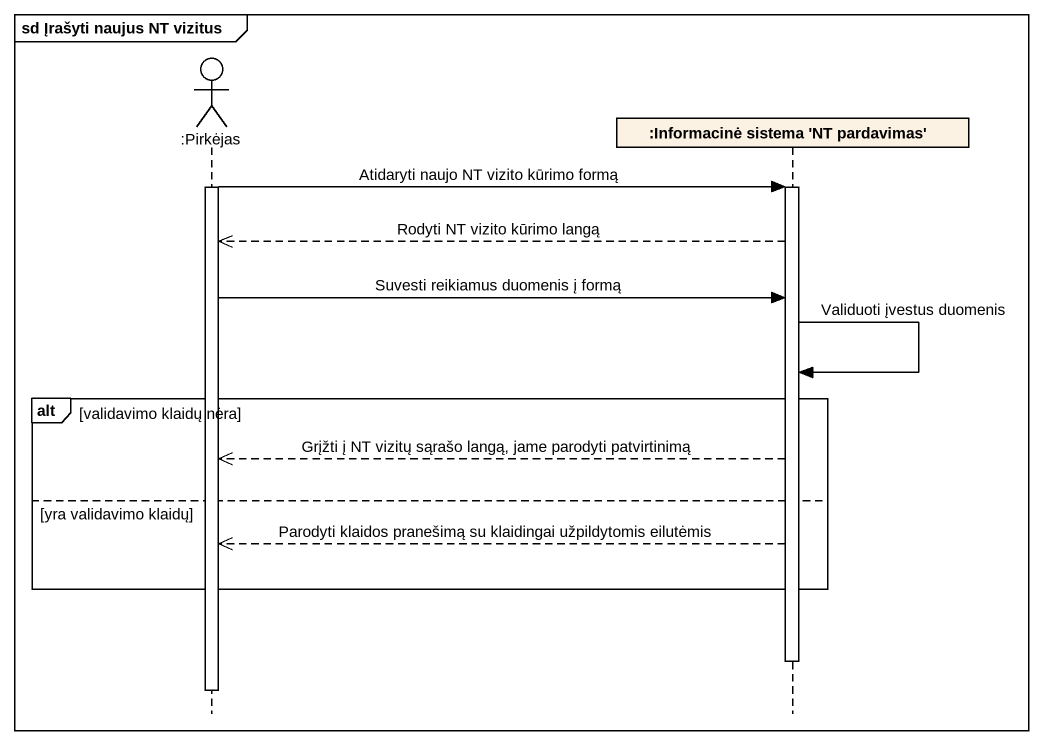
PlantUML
@startuml
mainframe sd Įrašyti naujus NT vizitus
hide footbox
actor ":Pirkėjas" as Pirkėjas
participant ":Informacinė sistema 'NT pardavimas'" as Informacinė_sistema_NT

activate Pirkėjas
Pirkėjas -> Informacinė_sistema_NT : Atidaryti naujo NT vizito kūrimo formą
activate Informacinė_sistema_NT
Informacinė_sistema_NT -->> Pirkėjas : Rodyti NT vizito kūrimo langą
Pirkėjas -> Informacinė_sistema_NT : Suvesti reikiamus duomenis į formą
Informacinė_sistema_NT -> Informacinė_sistema_NT : Validuoti įvestus duomenis
alt validavimo klaidų nėra
  Informacinė_sistema_NT -->> Pirkėjas : Grįžti į NT vizitų sąrašo langą, jame parodyti patvirtinimą
else yra validavimo klaidų
  Informacinė_sistema_NT -->> Pirkėjas : Parodyti klaidos pranešimą su klaidingai užpildytomis eilutėmis
end
deactivate Informacinė_sistema_NT
deactivate Pirkėjas
@enduml
